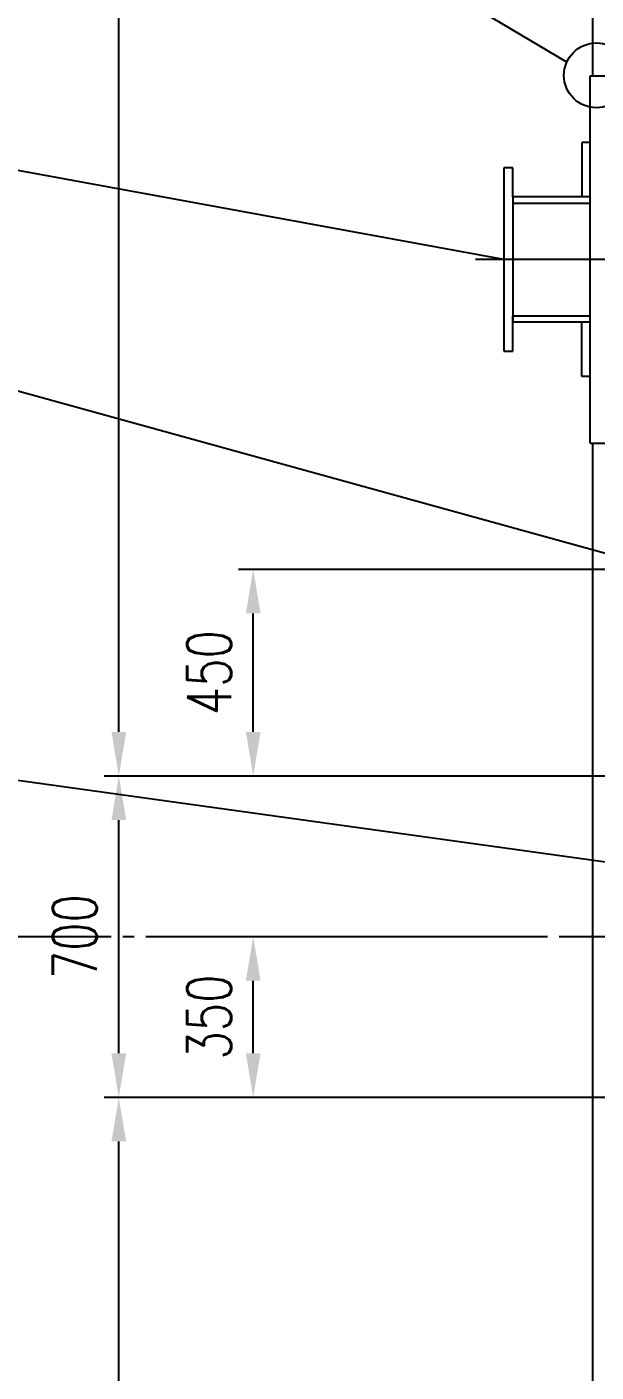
# Model space of a CAD drawing. Extents: x 16825 to 205982, y -10874 to 68273.
# Drawn here: x 162906 to 164145, y 57608 to 60538 of the extents above; entities that cross this region are included whole.
import ezdxf

# ---------------------------------------------------------------- set-up
doc = ezdxf.new("R2010")
doc.units = 0
doc.header["$LTSCALE"] = 5
doc.header["$MEASUREMENT"] = 0
doc.linetypes.add('CENTER', pattern=[18, 15, -1, 1, -1])
doc.layers.get('DEFPOINTS').update_dxf_attribs({"linetype": 'CONTINUOUS'})
for name, color, linetype in [('CEN', 6, 'CENTER'), ('DIM', 1, 'CONTINUOUS'), ('TEXT', 6, 'CONTINUOUS'), ('THIN', 1, 'CONTINUOUS'), ('THK', 2, 'CONTINUOUS')]:
    doc.layers.add(name, color=color, linetype=linetype)
doc.styles.get("Standard").update_dxf_attribs({"font": 'simplex', "width": 0.75, "bigfont": 'hzdx'})
doc.dimstyles.new('DIM3', dxfattribs={"dimscale": 0, "dimtxt": 3, "dimasz": 3, "dimexe": 1, "dimexo": 0, "dimgap": 1.5, "dimtad": 1, "dimdec": 4, "dimdsep": 46, "dimtxsty": 'Standard', "dimcen": 3, "dimclrd": 1, "dimclrt": 3, "dimadec": 0, "dimazin": 0, "dimtfac": 0.75, "dimtdec": 4, "dimtix": 1, "dimtmove": 0, "dimatfit": 0, "dimfxl": 0, "dimtolj": 1, "dimtzin": 0, "dimarcsym": 0})

# ---------------------------------------------------------------- blocks, each defined once
blk = doc.blocks.new('*D104')
at = {"layer": 'DEFPOINTS', "color": 0}
for p in [(163106.3, 58206.4), (164238.9, 58206.4), (163235.4, 54156.4)]:
    blk.add_point(p, dxfattribs=at)
at = {"layer": 'DIM', "lineweight": -2}
for p, q in [((164238.9, 58206.4), (163074.3, 58206.4)), ((163235.4, 54156.4), (163074.3, 54156.4))]:
    blk.add_line(p, q, dxfattribs=at)
at = {"layer": 'DIM', "color": 1, "lineweight": -2}
blk.add_line((163106.3, 54252.4), (163106.3, 58110.4), dxfattribs=at)
at = {"layer": 'DIM', "color": 1}
for points in [[(163090.3, 58110.4), (163122.3, 58110.4), (163106.3, 58206.4)], [(163090.3, 54252.4), (163122.3, 54252.4), (163106.3, 54156.4)]]:
    blk.add_solid(points, dxfattribs=at)
at = {"layer": 'DIM', "color": 3, "insert": (163010.3, 56181.4), "char_height": 96, "attachment_point": 5, "rotation": 90}
blk.add_mtext('\\A1;9x450=4050', dxfattribs=at)
blk = doc.blocks.new('*D108')
at = {"layer": 'DEFPOINTS', "color": 0}
for p in [(163106.3, 62956.4), (164331.2, 62956.4), (163293.6, 58906.4)]:
    blk.add_point(p, dxfattribs=at)
at = {"layer": 'DIM', "lineweight": -2}
for p, q in [((164331.2, 62956.4), (163074.3, 62956.4)), ((163293.6, 58906.4), (163074.3, 58906.4))]:
    blk.add_line(p, q, dxfattribs=at)
at = {"layer": 'DIM', "color": 1, "lineweight": -2}
blk.add_line((163106.3, 59002.4), (163106.3, 62860.4), dxfattribs=at)
at = {"layer": 'DIM', "color": 1}
for points in [[(163090.3, 62860.4), (163122.3, 62860.4), (163106.3, 62956.4)], [(163090.3, 59002.4), (163122.3, 59002.4), (163106.3, 58906.4)]]:
    blk.add_solid(points, dxfattribs=at)
at = {"layer": 'DIM', "color": 3, "insert": (163010.3, 60931.4), "char_height": 96, "attachment_point": 5, "rotation": 90}
blk.add_mtext('\\A1;9x450=4050', dxfattribs=at)
blk = doc.blocks.new('*D107')
at = {"layer": 'DEFPOINTS', "color": 0}
for p in [(163398.9, 59356.4), (164217, 59356.4), (163686.9, 58906.4)]:
    blk.add_point(p, dxfattribs=at)
at = {"layer": 'DIM', "lineweight": -2}
for p, q in [((164217, 59356.4), (163366.9, 59356.4)), ((163686.9, 58906.4), (163366.9, 58906.4))]:
    blk.add_line(p, q, dxfattribs=at)
at = {"layer": 'DIM', "color": 1, "lineweight": -2}
blk.add_line((163398.9, 59002.4), (163398.9, 59260.4), dxfattribs=at)
at = {"layer": 'DIM', "color": 1}
for points in [[(163382.9, 59260.4), (163414.9, 59260.4), (163398.9, 59356.4)], [(163382.9, 59002.4), (163414.9, 59002.4), (163398.9, 58906.4)]]:
    blk.add_solid(points, dxfattribs=at)
at = {"layer": 'DIM', "color": 3, "insert": (163302.9, 59131.4), "char_height": 96, "attachment_point": 5, "rotation": 90}
blk.add_mtext('\\A1;450', dxfattribs=at)
blk = doc.blocks.new('*D106')
at = {"layer": 'DEFPOINTS', "color": 0}
for p in [(163106.3, 58906.4), (164409.4, 58906.4), (163728.8, 58206.4)]:
    blk.add_point(p, dxfattribs=at)
at = {"layer": 'DIM', "lineweight": -2}
for p, q in [((164409.4, 58906.4), (163074.3, 58906.4)), ((163728.8, 58206.4), (163074.3, 58206.4))]:
    blk.add_line(p, q, dxfattribs=at)
at = {"layer": 'DIM', "color": 1, "lineweight": -2}
blk.add_line((163106.3, 58302.4), (163106.3, 58810.4), dxfattribs=at)
at = {"layer": 'DIM', "color": 1}
for points in [[(163090.3, 58810.4), (163122.3, 58810.4), (163106.3, 58906.4)], [(163090.3, 58302.4), (163122.3, 58302.4), (163106.3, 58206.4)]]:
    blk.add_solid(points, dxfattribs=at)
at = {"layer": 'DIM', "color": 3, "insert": (163010.3, 58556.4), "char_height": 96, "attachment_point": 5, "rotation": 90}
blk.add_mtext('\\A1;700', dxfattribs=at)
blk = doc.blocks.new('*D105')
at = {"layer": 'DEFPOINTS', "color": 0}
for p in [(163398.9, 58556.4), (164014.2, 58556.4), (164140.4, 58206.4)]:
    blk.add_point(p, dxfattribs=at)
at = {"layer": 'DIM', "lineweight": -2}
for p, q in [((164014.2, 58556.4), (163366.9, 58556.4)), ((164140.4, 58206.4), (163366.9, 58206.4))]:
    blk.add_line(p, q, dxfattribs=at)
at = {"layer": 'DIM', "color": 1, "lineweight": -2}
blk.add_line((163398.9, 58302.4), (163398.9, 58460.4), dxfattribs=at)
at = {"layer": 'DIM', "color": 1}
for points in [[(163382.9, 58460.4), (163414.9, 58460.4), (163398.9, 58556.4)], [(163382.9, 58302.4), (163414.9, 58302.4), (163398.9, 58206.4)]]:
    blk.add_solid(points, dxfattribs=at)
at = {"layer": 'DIM', "color": 3, "insert": (163302.9, 58381.4), "char_height": 96, "attachment_point": 5, "rotation": 90}
blk.add_mtext('\\A1;350', dxfattribs=at)

msp = doc.modelspace()

# ---------------------------------------------------------------- linework, layer by layer
at = {"layer": 'CEN', "ltscale": 5}
msp.add_line((165339.879, 58556.373), (162785.965, 58556.373), dxfattribs=at)
at = {"layer": 'TEXT'}
msp.add_line((164218.489, 60031.373), (163882.667, 60031.373), dxfattribs=at)
at = {"layer": 'THIN'}
for p, q in [((164081.664, 60461.482), (163557.7, 60772.57)), ((163944.377, 60031.373), (162229.69, 60345.709)), ((164289.377, 59356.373), (162229.69, 59926.452)), ((164334.377, 58695.471), (162229.69, 58987.727))]:
    msp.add_line(p, q, dxfattribs=at)
msp.add_circle((164146.037, 60432.465), 70.611, dxfattribs=at)
at = {"layer": 'THK'}
for p, q in [((164138.377, 60431.373), (164138.377, 63077.373)), ((164132.377, 60431.373), (164320.377, 60431.373)), ((164132.377, 59631.373), (164132.377, 60431.373)), ((164132.377, 60286.373), (164114.377, 60286.373)), ((164114.377, 60286.373), (164114.377, 60167.873)), ((164132.377, 60177.873), (164132.377, 60286.373)), ((163964.377, 60231.373), (163944.377, 60231.373)), ((163944.377, 60231.373), (163944.377, 59831.373)), ((163964.377, 60167.873), (163964.377, 60231.373)), ((164132.377, 60167.873), (163964.377, 60167.873)), ((163964.377, 60167.873), (163964.377, 60153.873)), ((163964.377, 60167.873), (163964.377, 59894.873)), ((163964.377, 60153.873), (164132.377, 60153.873)), ((164132.377, 60153.873), (164132.377, 60167.873)), ((163964.377, 59908.873), (164132.377, 59908.873)), ((163964.377, 59894.873), (163964.377, 59908.873)), ((164132.377, 59894.873), (163964.377, 59894.873)), ((163964.377, 59831.373), (163964.377, 59894.873)), ((164114.377, 59776.373), (164114.377, 59894.873)), ((163944.377, 59831.373), (163964.377, 59831.373)), ((164132.377, 59776.373), (164114.377, 59776.373)), ((164132.377, 59631.373), (164320.377, 59631.373)), ((164138.377, 55547.373), (164138.377, 59631.373))]:
    msp.add_line(p, q, dxfattribs=at)

# ---------------------------------------------------------------- dimensions: what is measured, and where the dimension line sits
at = {"layer": 'DIM'}
for base, p1, p2, picture, middle in [((163106.334, 62956.373), (163293.612, 58906.373), (164331.218, 62956.373), '*D108', (163010.334, 60931.373)), ((163106.334, 58206.373), (163235.358, 54156.373), (164238.9, 58206.373), '*D104', (163010.334, 56181.373))]:
    dim = msp.add_linear_dim(base=base, p1=p1, p2=p2, angle=90, text='9x450=<>', dimstyle='DIM3', override={"dimscale": 32, "dimdec": 2, "dimclre": 256, "dimtdec": 2}, dxfattribs=at)
    dim.commit()
    dim.dimension.update_dxf_attribs({"geometry": picture, "text_midpoint": middle})
for base, p1, p2, picture, middle in [((163398.853, 59356.373), (163686.905, 58906.373), (164217.046, 59356.373), '*D107', (163302.853, 59131.373)), ((163106.334, 58906.373), (163728.804, 58206.373), (164409.377, 58906.373), '*D106', (163010.334, 58556.373)), ((163398.853, 58556.373), (164140.377, 58206.373), (164014.195, 58556.373), '*D105', (163302.853, 58381.373))]:
    dim = msp.add_linear_dim(base=base, p1=p1, p2=p2, angle=90, dimstyle='DIM3', override={"dimscale": 32, "dimdec": 2, "dimclre": 256, "dimtdec": 2}, dxfattribs=at)
    dim.commit()
    dim.dimension.update_dxf_attribs({"geometry": picture, "text_midpoint": middle})

doc.saveas('drawing.dxf')
